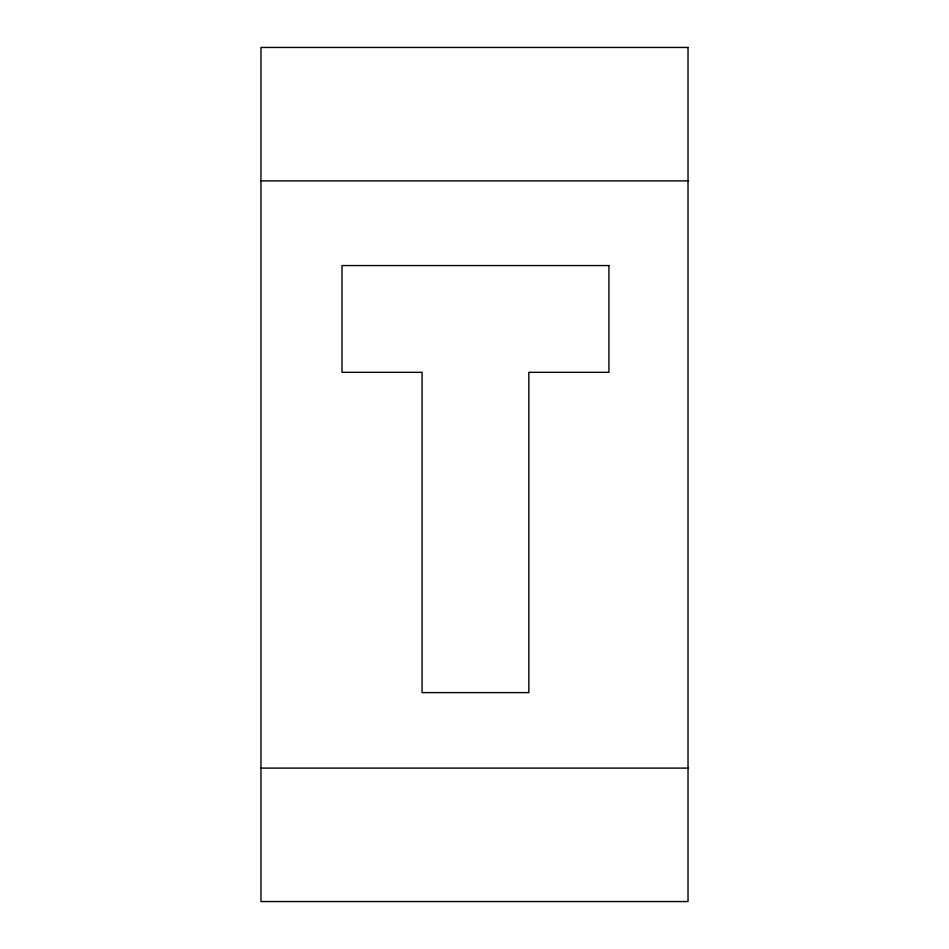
<?xml version="1.0" encoding="UTF-8"?>
<svg xmlns="http://www.w3.org/2000/svg" width="949" height="949" viewBox="0 0 949 949"><rect width="100%" height="100%" fill="white"/><g stroke="black" fill="none" stroke-linecap="round" stroke-linejoin="round"><path stroke-width="1.42" d="M260.975 180.903L688.025 180.903M260.975 768.097L688.025 768.097M688.025 47.45L260.975 47.45L260.975 901.55L688.025 901.55L688.025 47.45M608.914 265.566L342.008 265.566L342.008 372.328L422.08 372.328L422.08 692.616L528.842 692.616L528.842 372.328L608.914 372.328L608.914 265.566"/></g></svg>
